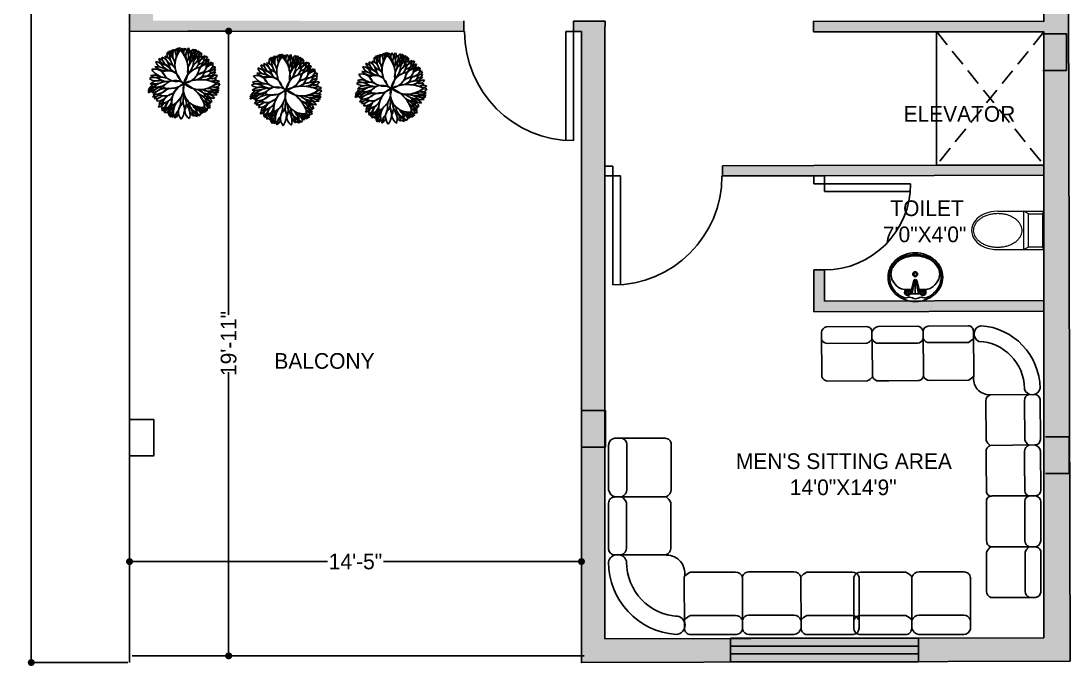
# Model space of a CAD drawing. Header units: inches. Extents: x -1202318 to 15458, y 120 to 819423.
# Drawn here: x 4494 to 4895.6, y 143.9 to 390.8 of the extents above; entities that cross this region are included whole.
import ezdxf

# ---------------------------------------------------------------- set-up
doc = ezdxf.new("R2010")
doc.units = ezdxf.units.IN
doc.header["$PDMODE"] = 98
doc.linetypes.add('HIDDEN', pattern=[9.525, 6.35, -3.175])
doc.styles.add('style 2', font='', dxfattribs={"height": 6})
doc.styles.get('style 2').set_extended_font_data('Bahnschrift')
doc.dimstyles.new('ISO-25', dxfattribs={"dimtxt": 6, "dimasz": 2.67, "dimexe": 1.25, "dimexo": 0.625, "dimgap": 0.645, "dimtad": 0, "dimdec": 0, "dimlunit": 3, "dimtxsty": 'style 2', "dimblk": 'DOT', "dimcen": 2.485, "dimclrd": 3, "dimclrt": 256, "dimadec": 0, "dimazin": 0, "dimtfac": 1, "dimtdec": 0, "dimtmove": 0, "dimatfit": 3, "dimfxl": 1, "dimarcsym": 1})

# ---------------------------------------------------------------- blocks, each defined once
blk = doc.blocks.new('D1 inch')
for p, q in [((0, 41.76), (0, 0)), ((3, 41.65), (3, 0)), ((0, 0), (3, 0)), ((41.76, 0), (42, 0))]:
    blk.add_line(p, q)
blk.add_arc((0, 0), 41.76, 0, 90)
blk = doc.blocks.new('DD2')
for p, q in [((0, 33), (0, 0)), ((3, 33), (3, 0)), ((0, 0), (3, 0))]:
    blk.add_line(p, q)
blk.add_arc((0, 0), 33, 0, 90)
blk = doc.blocks.new('A$C238C3AFD')
at = {"lineweight": 5}
for p, q in [((0, 0.2462), (0, 0.6796)), ((0.0244, 0.6658), (0, 0.6796)), ((0, 0.6796), (0.361, 0.6796)), ((0.0244, 0.6796), (0.3366, 0.6796)), ((0.0244, 0.5351), (0.0244, 0.6658)), ((0.0244, 0.6658), (0.3366, 0.6658)), ((0.3366, 0.6658), (0.361, 0.6796)), ((0.3366, 0.6658), (0.3366, 0.5351)), ((0.361, 0.2462), (0.361, 0.6796)), ((0.0244, 0.5351), (0, 0.492)), ((0.3366, 0.5351), (0.0244, 0.5351)), ((0.3366, 0.5351), (0.361, 0.492)), ((0.361, 0.492), (0, 0.492))]:
    blk.add_line(p, q, dxfattribs=at)
blk.add_ellipse((0.1805, 0.2462), major_axis=(0, 0.2462), ratio=0.7331, start_param=1.570796, end_param=4.712389, dxfattribs=at)
blk.add_open_spline([(0.1805, 0.4724), (0.1739, 0.4724), (0.1673, 0.4718), (0.1524, 0.4692), (0.1441, 0.4668), (0.1278, 0.4601), (0.1198, 0.4558), (0.1042, 0.4454), (0.0967, 0.4392), (0.0823, 0.4252), (0.0755, 0.4173), (0.0628, 0.4), (0.0569, 0.3906), (0.0463, 0.3704), (0.0415, 0.3597), (0.0334, 0.3372), (0.03, 0.3255), (0.0246, 0.3014), (0.0227, 0.289), (0.0202, 0.264), (0.0198, 0.2513), (0.0204, 0.226), (0.0215, 0.2134), (0.0251, 0.1887), (0.0276, 0.1765), (0.0341, 0.153), (0.0381, 0.1416), (0.0472, 0.12), (0.0524, 0.1098), (0.0639, 0.0907), (0.0702, 0.0818), (0.0836, 0.0658), (0.0908, 0.0586), (0.1057, 0.046), (0.1135, 0.0406), (0.1294, 0.0316), (0.1375, 0.028), (0.154, 0.0228), (0.1623, 0.0212), (0.179, 0.0197), (0.1874, 0.0199), (0.2042, 0.0222), (0.2126, 0.0243), (0.2292, 0.0304), (0.2373, 0.0345), (0.2532, 0.0445), (0.261, 0.0504), (0.2757, 0.0641), (0.2827, 0.0718), (0.2959, 0.0889), (0.3019, 0.0982), (0.313, 0.1183), (0.3179, 0.129), (0.3264, 0.1515), (0.33, 0.1632), (0.3357, 0.1875), (0.3378, 0.2), (0.3406, 0.2252), (0.3412, 0.238), (0.3408, 0.2636), (0.3398, 0.2764), (0.3364, 0.3015), (0.3339, 0.3138), (0.3275, 0.3377), (0.3235, 0.3492), (0.3144, 0.3712), (0.3092, 0.3816), (0.2976, 0.401), (0.2913, 0.41), (0.2777, 0.4263), (0.2705, 0.4336), (0.2554, 0.4464), (0.2476, 0.4519), (0.2315, 0.4609), (0.2232, 0.4645), (0.2066, 0.4697), (0.1981, 0.4714), (0.1866, 0.4723), (0.1836, 0.4724), (0.1805, 0.4724)], degree=3, knots=[0, 0, 0, 0, 0.129187, 0.129187, 0.292984, 0.292984, 0.456781, 0.456781, 0.620578, 0.620578, 0.784375, 0.784375, 0.948173, 0.948173, 1.11197, 1.11197, 1.275767, 1.275767, 1.439564, 1.439564, 1.603361, 1.603361, 1.767159, 1.767159, 1.930956, 1.930956, 2.094753, 2.094753, 2.25855, 2.25855, 2.422347, 2.422347, 2.586144, 2.586144, 2.749942, 2.749942, 2.913739, 2.913739, 3.077536, 3.077536, 3.241333, 3.241333, 3.406995, 3.406995, 3.572656, 3.572656, 3.738317, 3.738317, 3.903979, 3.903979, 4.06964, 4.06964, 4.235301, 4.235301, 4.400963, 4.400963, 4.566624, 4.566624, 4.732286, 4.732286, 4.897947, 4.897947, 5.063608, 5.063608, 5.22927, 5.22927, 5.394931, 5.394931, 5.560592, 5.560592, 5.726254, 5.726254, 5.891915, 5.891915, 6.057576, 6.057576, 6.223238, 6.223238, 6.283185, 6.283185, 6.283185, 6.283185], dxfattribs=at)
blk = doc.blocks.new('A$C045817B7')
at = {"linetype": 'Continuous'}
for centre, radius, start, end in [((0.475, 1.317), 0.0907, 141.6219, 241.8227), ((0.229, 1.254), 0.212, 353.7714, 34.3944), ((0.499, 1.354), 0.076, 146.2148, 215.5863), ((0.344, 1.352), 0.101, 336.8375, 25.7602), ((0.307, 1.11), 0.238, 350.9158, 56.4676), ((0.865, 1.329), 0.427, 182.7633, 220.2681), ((0.566, 1.361), 0.116, 158.8629, 231.8014), ((0.296, 1.275), 0.206, 354.9299, 38.2776), ((0.534, 1.378), 0.0517, 125.1476, 215.1674), ((0.446, 1.388), 0.0665, 315.9686, 28.5539), ((0.727, 1.306), 0.224, 148.1293, 211.6066), ((0.316, 1.295), 0.256, 332.7316, 30.423), ((1.02, 1.101), 0.474, 140.1927, 231.9127), ((1.02, 1.101), 0.474, 140.1927, 231.9127), ((0.666, 1.369), 0.109, 136.9706, 214.0961), ((0.477, 1.38), 0.127, 322.5461, 30.2051), ((0.674, 1.408), 0.0774, 143.4666, 212.636), ((0.57, 1.407), 0.0631, 308.0621, 48.0716), ((0.686, 1.44), 0.053, 162.0876, 254.9372), ((0.632, 1.408), 0.0481, 336.7056, 85.2676), ((0.284, 1.019), 0.531, 326.6718, 45.9965), ((0.284, 1.019), 0.531, 326.6718, 45.9965), ((0.778, 1.398), 0.0917, 148.6867, 206.3859), ((0.659, 1.397), 0.0638, 315.3788, 50.8821), ((0.872, 1.365), 0.146, 144.1247, 209.9983), ((0.663, 1.374), 0.119, 313.0665, 40.4805), ((0.947, 1.285), 0.18, 145.6159, 212.0121), ((0.616, 1.29), 0.206, 329.0835, 27.8381), ((0.871, 1.403), 0.07, 135.7289, 216.7307), ((0.767, 1.403), 0.0727, 313.9166, 42.0854), ((0.963, 1.303), 0.142, 134.1111, 205.5497), ((0.718, 1.345), 0.158, 318.2431, 22.2882), ((1.096, 1.182), 0.242, 142.2526, 184.7932), ((0.742, 1.283), 0.17, 315.1897, 16.2404), ((0.969, 1.344), 0.0971, 118.1173, 194.1612), ((0.813, 1.403), 0.114, 305.529, 13.8056), ((1.036, 1.286), 0.131, 135.6289, 203.2703), ((0.823, 1.331), 0.128, 320.2817, 21.1504), ((0.864, 1.306), 0.12, 299.7947, 10.8598), ((1.073, 1.214), 0.146, 128.4546, 183.4176), ((0.969, 1.392), 0.0286, 87.7834, 216.2289), ((0.929, 1.409), 0.0432, 295.9976, 16.1714), ((1.028, 1.326), 0.0778, 112.7761, 185.856), ((0.928, 1.384), 0.0712, 288.713, 11.2589), ((1.065, 1.298), 0.08, 104.201, 194.4012), ((0.911, 1.377), 0.135, 304.2378, 359.5829), ((1.032, 1.358), 0.0364, 99.2784, 171.3916), ((1.001, 1.387), 0.0264, 266.1586, 15.4849), ((1.107, 1.193), 0.0904, 91.8605, 175.7336), ((1.013, 1.286), 0.0917, 275.8545, 358.0593), ((1.015, 1.342), 0.0802, 276.1637, 357.1543), ((1.097, 1.268), 0.0702, 91.7786, 182.4828), ((1.022, 1.367), 0.0483, 287.5588, 1.0547), ((1.083, 1.327), 0.0425, 107.0612, 187.7677), ((1.084, 1.309), 0.0789, 274.952, 350.0502), ((1.189, 1.194), 0.105, 104.8358, 158.3298), ((0.127, 0.57), 0.503, 57.1, 88.9879), ((0.337, 1.287), 0.294, 226.8371, 279.6115), ((0.127, 0.969), 0.209, 21.1582, 81.5772), ((0.326, 1.216), 0.174, 193.4903, 265.1113), ((0.173, 1.082), 0.165, 14.1334, 74.4408), ((0.362, 1.267), 0.148, 190.1254, 258.4489), ((0.256, 0.888), 0.237, 24.1229, 87.271), ((0.539, 1.293), 0.32, 211.7537, 257.205), ((0.196, 1.056), 0.227, 4.7143, 67.8163), ((0.503, 1.281), 0.221, 183.6832, 248.8474), ((0.288, 1.091), 0.199, 4.9325, 74.201), ((0.604, 1.346), 0.269, 193.5994, 242.7133), ((0.417, 0.977), 0.146, 347.7275, 86.5018), ((0.603, 1.125), 0.177, 180.6823, 254.9928), ((0.912, 1.154), 0.115, 129.5904, 214.9904), ((1.097, 0.972), 0.293, 127.2528, 187.8803), ((0.553, 1.191), 0.371, 313.1476, 1.2102), ((0.731, 1.181), 0.124, 311.7047, 29.8857), ((1.179, 0.921), 0.308, 117.7333, 167.1791), ((0.837, 1.185), 0.199, 282.2224, 2.3823), ((0.856, 1.262), 0.163, 293.0154, 1.6548), ((1.051, 1.143), 0.127, 104.8433, 190.8351), ((1.006, 1.141), 0.0938, 260.6789, 0.9431), ((1.11, 1.022), 0.121, 94.8183, 164.0455), ((1.204, 0.938), 0.18, 96.5443, 185.0063), ((1.017, 1.091), 0.169, 273.2227, 8.7941), ((1.158, 1.113), 0.129, 96.7641, 173.2337), ((1.04, 1.23), 0.104, 265.9009, 6.4786), ((1.003, 1.281), 0.21, 295.6392, 342.2693), ((1.246, 1.068), 0.155, 105.7731, 167.7334), ((1.207, 1.215), 0.0674, 97.023, 194.188), ((1.314, 0.965), 0.233, 109.4994, 136.9089), ((1.108, 1.294), 0.102, 291.8243, 352.6819), ((1.161, 1.193), 0.0761, 259.0641, 354.3395), ((1.134, 1.157), 0.199, 273.4935, 346.3568), ((1.328, 0.925), 0.185, 90.3381, 167.7122), ((1.305, 1.044), 0.125, 126.1873, 171.9), ((1.171, 1.124), 0.0642, 283.5886, 18.8322), ((1.238, 1.172), 0.0478, 79.6966, 175.7556), ((1.189, 1.231), 0.0588, 271.4011, 348.9236), ((1.219, 1.17), 0.0764, 278.2551, 352.0256), ((1.297, 1.093), 0.067, 92.1528, 177.3641), ((1.277, 1.158), 0.05, 255.9485, 344.7487), ((1.312, 1.103), 0.0435, 71.8727, 177.5899), ((1.355, 0.989), 0.0801, 80.2322, 170.7901), ((0.12, 0.689), 0.213, 55.0608, 109.8401), ((0.166, 1.035), 0.187, 230.921, 294.5931), ((0.127, 0.785), 0.238, 15.6317, 103.0399), ((0.373, 1.201), 0.352, 211.6708, 264.7928), ((0.266, 0.518), 0.338, 52.3333, 100.5116), ((0.408, 0.737), 0.252, 8.8778, 118.165), ((0.408, 0.737), 0.252, 8.8778, 118.165), ((0.593, 1.108), 0.339, 206.1263, 280.9166), ((0.593, 1.108), 0.339, 206.1263, 280.9166), ((1.135, 0.653), 0.414, 102.4187, 169.64), ((0.684, 1.087), 0.362, 276.8124, 355.2462), ((1.135, 0.653), 0.414, 102.4187, 169.64), ((0.684, 1.087), 0.362, 276.8124, 355.2462), ((0.935, 1.02), 0.222, 266.4743, 345.5895), ((1.197, 0.667), 0.301, 99.0241, 154.2486), ((1.121, 1.055), 0.254, 252.2856, 312.6971), ((1.218, 0.649), 0.232, 70.845, 135.8807), ((1.127, 1.022), 0.159, 262.8203, 344.2968), ((1.247, 0.847), 0.136, 75.4836, 172.5015), ((1.245, 1.019), 0.137, 260.6816, 336.3986), ((1.385, 0.765), 0.2, 94.1518, 143.8725), ((1.273, 1.036), 0.0995, 264.1118, 349.9981), ((1.351, 0.938), 0.0832, 76.143, 176.5124), ((1.312, 0.929), 0.103, 244.6403, 341.1924), ((1.393, 0.747), 0.15, 83.6931, 144.2356), ((1.293, 1.075), 0.0756, 256.6638, 354.3586), ((0.086, 0.569), 0.0924, 75.5349, 147.3156), ((0.026, 0.744), 0.126, 261.5672, 316.5813), ((0.117, 0.65), 0.2, 47.6242, 116.3703), ((0.171, 1.013), 0.233, 232.3928, 289.0729), ((0.15, 0.582), 0.135, 75.3344, 144.8904), ((0.062, 0.81), 0.152, 261.6902, 318.8637), ((0.225, 0.513), 0.275, 70.5173, 130.8948), ((0.084, 1.316), 0.596, 266.2174, 293.1983), ((0.168, 0.529), 0.126, 73.7967, 136.5993), ((0.116, 0.716), 0.108, 248.2341, 323.5826), ((0.333, 0.355), 0.311, 96.4976, 144.4202), ((0.015, 0.882), 0.352, 280.7516, 321.5123), ((0.166, 0.999), 0.344, 262.8943, 317.9077), ((0.395, 0.373), 0.394, 87.5171, 133.5965), ((0.397, 1.03), 0.263, 223.0994, 285.2758), ((0.55, 0.505), 0.284, 51.4847, 150.4796), ((0.55, 0.505), 0.284, 51.4847, 150.4796), ((0.448, 1.052), 0.428, 250.5559, 310.8185), ((0.448, 1.052), 0.428, 250.5559, 310.8185), ((0.909, 0.342), 0.426, 115.2559, 188.7459), ((0.909, 0.342), 0.426, 115.2559, 188.7459), ((0.286, 0.673), 0.444, 296.9632, 7.0387), ((0.286, 0.673), 0.444, 296.9632, 7.0387), ((1.1, 0.627), 0.385, 164.9611, 278.5253), ((1.1, 0.627), 0.385, 164.9611, 278.5253), ((1.056, 1.114), 0.507, 229.6992, 311.5503), ((1.056, 1.114), 0.507, 229.6992, 311.5503), ((0.528, 0.117), 0.642, 11.581, 71.9055), ((0.528, 0.117), 0.642, 11.581, 71.9055), ((1.065, 0.015), 0.79, 65.535, 114.0997), ((1.065, 0.015), 0.79, 65.535, 114.0997), ((1.29, 0.919), 0.144, 232.041, 317.4503), ((1.319, 0.586), 0.248, 71.9408, 116.9441), ((1.349, 0.432), 0.228, 64.2867, 119.6833), ((1.386, 0.654), 0.137, 58.3812, 119.5333), ((1.389, 0.856), 0.109, 228.9093, 308.5468), ((1.438, 0.568), 0.153, 81.9806, 141.5702), ((1.368, 0.746), 0.0952, 239.4601, 343.3963), ((0.036, 0.544), 0.0356, 64.3194, 180.1506), ((-0.006, 0.614), 0.0702, 274.775, 327.7433), ((0.049, 0.567), 0.0483, 63.8642, 164.9126), ((0.016, 0.663), 0.0849, 260.8137, 319.621), ((0.059, 0.633), 0.0762, 260.8552, 343.7736), ((0.11, 0.545), 0.0639, 66.2708, 168.5265), ((0.191, 0.395), 0.116, 69.1503, 149.5623), ((0.098, 0.654), 0.201, 267.8781, 309.7178), ((0.122, 0.906), 0.399, 267.6527, 316.8691), ((0.381, 0.257), 0.372, 84.6724, 137.8772), ((0.237, 0.359), 0.128, 69.7783, 150.4858), ((0.148, 0.614), 0.193, 263.3238, 315.6901), ((0.329, 0.301), 0.174, 73.1013, 155.8555), ((0.193, 0.58), 0.209, 263.7718, 329.9129), ((0.536, 0.265), 0.373, 82.1944, 142.1523), ((0.536, 0.265), 0.373, 82.1944, 142.1523), ((0.342, 0.742), 0.267, 247.9013, 336.4453), ((0.342, 0.742), 0.267, 247.9013, 336.4453), ((0.286, 0.566), 0.234, 271.8374, 352.1545), ((0.608, 0.204), 0.34, 105.8021, 157.9309), ((1.01, 0.352), 0.352, 146.1403, 192.9375), ((0.369, 0.471), 0.358, 326.5048, 12.5731), ((1.112, 0.379), 0.399, 163.006, 206.4028), ((0.463, 0.326), 0.317, 337.0155, 32.3933), ((1.193, 0.748), 0.282, 209.5725, 266.6092), ((0.946, 0.351), 0.258, 26.7163, 89.4654), ((1.06, 0.297), 0.308, 45.5953, 96.7829), ((1.249, 0.846), 0.33, 227.6582, 274.5736), ((1.247, 0.543), 0.2, 193.5469, 255.092), ((0.992, 0.295), 0.21, 15.2055, 73.4335), ((1.223, 0.819), 0.246, 241.9956, 297.1513), ((1.223, 0.344), 0.28, 66.3523, 112.9171), ((1.135, 0.391), 0.0817, 16.1716, 103.2737), ((1.199, 0.498), 0.0854, 200.7434, 279.5426), ((1.127, 0.388), 0.138, 14.4757, 85.2332), ((1.357, 0.661), 0.257, 212.358, 247.8743), ((1.205, 0.351), 0.0884, 353.8825, 92.0321), ((1.338, 0.576), 0.149, 207.6518, 275.7647), ((1.204, 0.333), 0.177, 32.6713, 88.8509), ((1.331, 0.459), 0.124, 191.172, 251.9177), ((1.201, 0.224), 0.344, 53.1036, 87.7156), ((1.359, 0.663), 0.17, 214.2354, 286.3594), ((1.335, 0.844), 0.235, 245.2293, 298.7459), ((1.369, 0.692), 0.157, 229.1074, 294.3725), ((1.326, 0.394), 0.185, 55.0763, 106.547), ((1.367, 0.449), 0.156, 59.4734, 103.628), ((1.397, 0.71), 0.136, 240.5694, 291.3512), ((0.353, 0.192), 0.153, 116.357, 160.3901), ((0.2, 0.338), 0.0957, 275.5656, 352.3302), ((0.329, 0.289), 0.106, 102.1715, 174.8796), ((0.192, 0.412), 0.118, 285.4191, 349.1615), ((0.385, 0.23), 0.109, 94.9728, 190.34), ((0.211, 0.366), 0.169, 293.1081, 353.7713), ((0.361, 0.162), 0.0817, 100.2324, 168.3254), ((0.257, 0.277), 0.101, 283.4977, 339.7801), ((0.428, 0.096), 0.145, 100.3612, 150.1928), ((0.31, 0.263), 0.0954, 265.5089, 337.9725), ((0.446, 0.103), 0.114, 99.379, 165.6267), ((0.583, 0.217), 0.225, 117.0311, 178.4752), ((0.289, 0.401), 0.192, 291.2352, 1.3744), ((0.535, 0.18), 0.137, 116.0884, 168.1091), ((0.351, 0.326), 0.128, 292.8853, 348.9183), ((0.37, 0.254), 0.154, 294.3385, 349.2686), ((0.55, 0.111), 0.117, 105.2898, 178.5727), ((0.401, 0.347), 0.15, 283.8028, 342.1607), ((0.583, 0.151), 0.154, 105.3834, 161.1006), ((0.851, 0.148), 0.333, 125.4495, 194.3833), ((0.258, 0.365), 0.403, 312.0836, 7.7492), ((0.866, 0.154), 0.247, 130.295, 218.4672), ((0.411, 0.199), 0.329, 322.8143, 25.9478), ((0.952, 0.186), 0.204, 146.0669, 237.8395), ((0.994, 0.414), 0.232, 177.4751, 229.0935), ((0.644, 0.263), 0.2, 352.8763, 53.6923), ((0.523, 0.095), 0.331, 345.7306, 38.1758), ((0.62, 0.003), 0.403, 18.4462, 59.431), ((1.084, 0.376), 0.259, 185.6314, 251.5275), ((1.037, 0.229), 0.203, 176.6795, 236.2095), ((0.71, 0.07), 0.214, 357.2572, 51.8918), ((1.033, 0.312), 0.125, 193.0285, 276.8178), ((0.674, -0.2), 0.539, 46.026, 63.8202), ((1.066, 0.31), 0.111, 207.5481, 283.7961), ((0.981, 0.122), 0.137, 35.6397, 95.7045), ((1.111, 0.244), 0.0578, 187.7168, 304.4986), ((1.052, 0.107), 0.128, 44.1762, 85.3443), ((1.119, 0.164), 0.0809, 29.3099, 111.5931), ((1.164, 0.289), 0.0894, 216.5656, 287.0761), ((1.106, 0.274), 0.099, 4.7965, 82.2404), ((1.221, 0.382), 0.101, 180.7734, 260.5601), ((1.213, 0.284), 0.0708, 161.1105, 274.4944), ((1.136, 0.217), 0.0824, 357.0116, 85.6827), ((1.284, 0.427), 0.11, 188.605, 258.98), ((1.169, 0.314), 0.0936, 2.8758, 86.327), ((1.147, 0.218), 0.129, 25.3111, 73.0248), ((1.267, 0.353), 0.0794, 189.1464, 267.3617), ((1.216, 0.227), 0.0494, 5.791, 111.6106), ((1.252, 0.285), 0.0548, 193.7223, 284.1234), ((0.335, 0.219), 0.088, 270.0752, 352.9011), ((0.496, 0.131), 0.0944, 129.034, 190.2749), ((0.359, 0.173), 0.0733, 306.3661, 19.1068), ((0.473, 0.076), 0.051, 99.6572, 183.1618), ((0.407, 0.127), 0.0565, 286.0562, 356.8357), ((0.49, 0.07), 0.0477, 127.0247, 210.2404), ((0.434, 0.085), 0.0424, 290.487, 37.5911), ((0.529, 0.109), 0.0568, 113.8463, 210.2532), ((0.465, 0.133), 0.0543, 285.924, 44.7697), ((0.475, 0.083), 0.0431, 284.6561, 26.2956), ((0.562, 0.047), 0.0731, 132.16, 189.1742), ((0.583, 0.051), 0.0455, 127.5503, 224.1965), ((0.532, 0.055), 0.0406, 297.2401, 57.4513), ((0.677, 0.088), 0.109, 123.3541, 203.8422), ((0.507, 0.13), 0.111, 309.3952, 19.6081), ((1.024, 0.182), 0.131, 176.7389, 261.4389), ((0.677, -0.1), 0.362, 25.0348, 53.1431), ((1.06, 0.197), 0.128, 201.8372, 264.0548), ((0.861, -0.067), 0.231, 36.3427, 69.5492), ((1.073, 0.181), 0.0972, 172.1213, 265.1214), ((0.977, 0.104), 0.09, 346.9987, 90.244), ((1.108, 0.196), 0.0758, 190.9945, 269.0226), ((1.032, 0.106), 0.0755, 10.8525, 89.1645), ((1.125, 0.204), 0.061, 194.689, 281.2603), ((1.059, 0.106), 0.0875, 25.7085, 81.5835), ((1.152, 0.186), 0.0382, 194.9585, 313.0302), ((1.09, 0.007), 0.175, 60.0427, 80.4027), ((1.173, 0.21), 0.0454, 211.4703, 327.2679), ((1.17, 0.098), 0.097, 64.9944, 110.7064)]:
    blk.add_arc(centre, radius, start, end, dxfattribs=at)
blk = doc.blocks.new('A$C62EA08CE')
at = {"linetype": 'ByBlock'}
for p, q in [((0.157, 0.351), (0.226, 0.351)), ((0.219, 0.394), (0.307, 0.394)), ((0.219, 0.38), (0.248, 0.263)), ((0.233, 0.394), (0.257, 0.257)), ((0.263, 0.394), (0.263, 0.256)), ((0.293, 0.394), (0.27, 0.257)), ((0.277, 0.263), (0.307, 0.38)), ((0.299, 0.351), (0.369, 0.351))]:
    blk.add_line(p, q, dxfattribs=at)
for centre, radius in [((0.19, 0.38), 0.0292), ((0.19, 0.38), 0.0232), ((0.336, 0.38), 0.0292), ((0.336, 0.38), 0.0232), ((0.19, 0.38), 0.0112), ((0.336, 0.38), 0.0112), ((0.264, 0.205), 0.0234), ((0.264, 0.205), 0.0154)]:
    blk.add_circle(centre, radius, dxfattribs=at)
for centre, radius, start, end in [((0.252, 0.202), 0.263, 110.2132, 131.6335), ((0.252, 0.202), 0.248, 110.2132, 131.6335), ((0.263, 0.172), 0.295, 90, 110.2132), ((0.263, 0.172), 0.295, 69.7868, 90), ((0.274, 0.202), 0.248, 48.3665, 69.7868), ((0.274, 0.202), 0.263, 48.3665, 69.7868), ((0.208, 0.234), 0.208, 155.0149, 180), ((0.208, 0.234), 0.193, 155.0149, 180), ((0.235, 0.221), 0.238, 131.6335, 155.0149), ((0.235, 0.221), 0.223, 131.6335, 155.0149), ((0.211, 0.178), 0.188, 122.2598, 151.0888), ((0.157, 0.263), 0.0876, 90, 122.2598), ((0.369, 0.263), 0.0876, 56.0955, 90), ((0.284, 0.136), 0.241, 53.1301, 56.0955), ((0.315, 0.178), 0.188, 28.9112, 53.1301), ((0.291, 0.221), 0.223, 24.9851, 48.3665), ((0.291, 0.221), 0.238, 24.9851, 48.3665), ((0.317, 0.234), 0.193, 360, 24.9851), ((0.317, 0.234), 0.208, 360, 24.9851), ((0.208, 0.234), 0.208, 180, 204.9851), ((0.208, 0.234), 0.193, 180, 204.9851), ((0.162, 0.204), 0.133, 151.0888, 180), ((0.162, 0.204), 0.133, 180, 208.9112), ((0.263, 0.274), 0.0182, 216.4225, 323.5775), ((0.364, 0.204), 0.133, 0, 28.9112), ((0.364, 0.204), 0.133, 331.0888, 0), ((0.317, 0.234), 0.193, 335.0149, 0), ((0.317, 0.234), 0.208, 335.0149, 0), ((0.235, 0.246), 0.238, 204.9851, 228.3665), ((0.235, 0.246), 0.223, 204.9851, 228.3665), ((0.211, 0.231), 0.188, 208.9112, 233.1301), ((0.315, 0.231), 0.188, 306.8699, 331.0888), ((0.291, 0.246), 0.223, 311.6335, 335.0149), ((0.291, 0.246), 0.238, 311.6335, 335.0149), ((0.252, 0.265), 0.263, 228.3665, 249.7868), ((0.252, 0.265), 0.248, 228.3665, 249.7868), ((0.242, 0.273), 0.241, 233.1301, 252.7421), ((0.263, 0.295), 0.295, 249.7868, 270), ((0.263, 0.295), 0.28, 249.7868, 270), ((0.263, 0.34), 0.311, 252.7421, 270), ((0.263, 0.34), 0.311, 270, 287.2579), ((0.263, 0.295), 0.28, 270, 290.2132), ((0.263, 0.295), 0.295, 270, 290.2132), ((0.284, 0.273), 0.241, 287.2579, 306.8699), ((0.274, 0.265), 0.248, 290.2132, 311.6335), ((0.274, 0.265), 0.263, 290.2132, 311.6335)]:
    blk.add_arc(centre, radius, start, end, dxfattribs=at)
blk.add_spline([(0.166, 0.435), (0.206, 0.427), (0.264, 0.441), (0.317, 0.425), (0.36, 0.435)], degree=3, dxfattribs=at)
blk = doc.blocks.new('W1')
for p, q in [((-36, 9), (-36, 0)), ((-36, 9), (36, 9)), ((36, 9), (36, 0)), ((-36, 0), (36, 0))]:
    blk.add_line(p, q)
at = {"ltscale": 0.25}
for p, q in [((-36, 6), (36, 6)), ((-36, 3), (36, 3))]:
    blk.add_line(p, q, dxfattribs=at)
blk = doc.blocks.new('_Dot')
at = {"color": 0, "linetype": 'ByBlock', "lineweight": -2}
blk.add_line((-0.5, 0), (-1, 0), dxfattribs=at)
at = {"color": 0, "linetype": 'ByBlock', "const_width": 0.5}
blk.add_lwpolyline([(-0.25, 0, 1), (0.25, 0, 1)], format="xyb", close=True, dxfattribs=at)
blk = doc.blocks.new('*D199')
at = {"color": 0, "linetype": 'ByBlock', "lineweight": -2, "transparency": 16777216}
for p, q in [((4534.93, 746.09), (4496.69, 746.09)), ((4534.93, 145.27), (4496.69, 145.27))]:
    blk.add_line(p, q, dxfattribs=at)
at = {"color": 3, "lineweight": -2, "transparency": 16777216}
for p, q in [((4497.94, 743.42), (4497.94, 461.38)), ((4497.94, 147.94), (4497.94, 440.42))]:
    blk.add_line(p, q, dxfattribs=at)
at = {"layer": 'Defpoints', "color": 0, "linetype": 'ByBlock', "transparency": 16777216}
for p in [(4535.55, 746.09), (4497.94, 145.27), (4535.55, 145.27)]:
    blk.add_point(p, dxfattribs=at)
at = {"color": 3, "linetype": 'ByBlock', "lineweight": -2, "transparency": 16777216, "xscale": 2.67, "yscale": 2.67, "zscale": 2.67}
for p, rotation in [((4497.94, 746.09), 90), ((4497.94, 145.27), 270)]:
    blk.add_blockref('_Dot', p, dxfattribs=dict(at, rotation=rotation))
at = {"linetype": 'ByBlock', "transparency": 16777216, "insert": (4497.94, 450.9), "char_height": 6, "attachment_point": 5, "rotation": 90, "style": 'style 2'}
blk.add_mtext('50\'-1"', dxfattribs=at)
blk = doc.blocks.new('*D200')
at = {"color": 0, "linetype": 'ByBlock', "lineweight": -2, "transparency": 16777216}
for p, q in [((4535.55, 172.33), (4535.55, 185.16)), ((4708.55, 172.33), (4708.55, 185.16))]:
    blk.add_line(p, q, dxfattribs=at)
at = {"color": 3, "lineweight": -2, "transparency": 16777216}
for p, q in [((4538.22, 183.91), (4611.38, 183.91)), ((4705.88, 183.91), (4632.73, 183.91))]:
    blk.add_line(p, q, dxfattribs=at)
at = {"layer": 'Defpoints', "color": 0, "linetype": 'ByBlock', "transparency": 16777216}
for p in [(4708.55, 183.91), (4535.55, 171.71), (4708.55, 171.71)]:
    blk.add_point(p, dxfattribs=at)
at = {"color": 3, "linetype": 'ByBlock', "lineweight": -2, "transparency": 16777216, "xscale": 2.67, "yscale": 2.67, "zscale": 2.67, "rotation": 180}
blk.add_blockref('_Dot', (4535.55, 183.91), dxfattribs=at)
at = {"color": 3, "linetype": 'ByBlock', "lineweight": -2, "transparency": 16777216, "xscale": 2.67, "yscale": 2.67, "zscale": 2.67}
blk.add_blockref('_Dot', (4708.55, 183.91), dxfattribs=at)
at = {"linetype": 'ByBlock', "transparency": 16777216, "insert": (4622.05, 183.91), "char_height": 6, "attachment_point": 5, "style": 'style 2'}
blk.add_mtext('14\'-5"', dxfattribs=at)
blk = doc.blocks.new('*D201')
at = {"color": 0, "linetype": 'ByBlock', "lineweight": -2, "transparency": 16777216}
for p, q in [((4557.9, 386.92), (4574.75, 386.92)), ((4557.9, 147.84), (4574.75, 147.84))]:
    blk.add_line(p, q, dxfattribs=at)
at = {"color": 3, "lineweight": -2, "transparency": 16777216}
for p, q in [((4573.5, 384.25), (4573.5, 278.33)), ((4573.5, 150.51), (4573.5, 256.43))]:
    blk.add_line(p, q, dxfattribs=at)
at = {"layer": 'Defpoints', "color": 0, "linetype": 'ByBlock', "transparency": 16777216}
for p in [(4557.28, 386.92), (4557.28, 147.84), (4573.5, 147.84)]:
    blk.add_point(p, dxfattribs=at)
at = {"color": 3, "linetype": 'ByBlock', "lineweight": -2, "transparency": 16777216, "xscale": 2.67, "yscale": 2.67, "zscale": 2.67}
for p, rotation in [((4573.5, 386.92), 90), ((4573.5, 147.84), 270)]:
    blk.add_blockref('_Dot', p, dxfattribs=dict(at, rotation=rotation))
at = {"linetype": 'ByBlock', "transparency": 16777216, "insert": (4573.5, 267.38), "char_height": 6, "attachment_point": 5, "rotation": 90, "style": 'style 2'}
blk.add_mtext('19\'-11"', dxfattribs=at)

msp = doc.modelspace()

# ---------------------------------------------------------------- hatches: boundary and pattern name
at = {"linetype": 'ByBlock'}
h = msp.add_hatch(color=250, dxfattribs=at)
h.dxf.hatch_style = 1
h.paths.add_polyline_path([(4894.55, 552.39), (4894.55, 556.39), (4885.55, 556.39), (4885.55, 552.39), (4885.55, 548.09), (4885.55, 390.63), (4885.56, 386.61), (4894.96, 386.63)])
h.paths.add_polyline_path([(4885.55, 390.63), (4797.38, 390.71), (4797.38, 386.71), (4885.56, 386.63)], flags=17)
h.paths.add_polyline_path([(4894.96, 386.63), (4885.55, 386.61), (4885.55, 335.66), (4885.55, 154.78), (4717.55, 154.29), (4717.55, 386.78), (4717.56, 390.78), (4705.56, 390.79), (4705.55, 386.79), (4708.55, 386.79), (4708.55, 145.27), (4895.56, 145.81)])
h.paths.add_polyline_path([(4663.56, 390.83), (4544.55, 390.93), (4544.55, 440.3), (4535.55, 440.3), (4535.55, 386.94), (4663.55, 386.83)])
h = msp.add_hatch(color=250, dxfattribs=at)
h.dxf.hatch_style = 1
h.paths.add_polyline_path([(4885.55, 335.66), (4844.42, 335.66), (4797.55, 335.53), (4762.55, 335.43), (4762.55, 331.54), (4801.55, 331.54), (4885.55, 331.78)])
h.paths.add_polyline_path([(4885.55, 283.78), (4838.47, 283.65, -0.045587), (4836.34, 283.45, -0.044127), (4834.28, 283.63), (4801.55, 283.54), (4801.55, 295.54), (4797.55, 295.54), (4797.55, 279.53), (4885.55, 279.78)])

# ---------------------------------------------------------------- linework, layer by layer
for p, q in [((4535.55, 746.09), (4535.55, 145.27)), ((4894.55, 552.39), (4895.56, 145.81)), ((4663.55, 386.83), (4663.56, 390.83)), ((4705.55, 386.79), (4705.56, 390.79)), ((4717.55, 386.78), (4717.56, 390.78)), ((4797.38, 390.71), (4797.38, 386.71)), ((4717.55, 386.78), (4717.55, 154.29)), ((4885.55, 386.63), (4885.55, 154.78)), ((4720.55, 335.3), (4717.55, 335.29)), ((4720.55, 335.3), (4720.55, 331.54)), ((4797.55, 335.53), (4762.55, 335.43)), ((4762.55, 335.43), (4762.55, 331.54)), ((4844.42, 335.66), (4797.55, 335.53)), ((4720.55, 331.54), (4717.55, 331.54)), ((4801.55, 331.54), (4762.55, 331.54)), ((4797.55, 331.54), (4797.55, 328.54)), ((4885.55, 331.78), (4801.55, 331.54)), ((4801.55, 331.54), (4801.55, 328.54)), ((4801.55, 328.54), (4797.55, 328.54)), ((4801.55, 295.54), (4797.55, 295.54)), ((4797.55, 295.54), (4797.55, 279.53)), ((4801.55, 295.54), (4801.55, 283.54)), ((4885.69, 283.78), (4801.55, 283.54)), ((4885.7, 279.78), (4797.55, 279.53)), ((4819.75, 271.87), (4819.95, 257.49)), ((4865.05, 228.35), (4882.13, 228.58)), ((4740.97, 208.73), (4721.35, 208.63)), ((4792.63, 158.41), (4792.53, 178.03)), ((4834.96, 158.41), (4835.06, 178.03)), ((4885.55, 154.78), (4717.55, 154.29)), ((4709.55, 147.84), (4536.55, 147.84))]:
    msp.add_line(p, q)
at = {"linetype": 'HIDDEN'}
for p, q in [((4885.55, 386.61), (4844.42, 335.66)), ((4844.52, 386.66), (4885.55, 335.66))]:
    msp.add_line(p, q, dxfattribs=at)
at = {"linetype": 'ByBlock'}
for p, q in [((4819.95, 257.49), (4819.95, 254.76)), ((4865.22, 189.57), (4882.29, 189.49))]:
    msp.add_line(p, q, dxfattribs=at)
for points in [[(4885.55, 548.09), (4885.55, 390.63), (4797.38, 390.71)], [(4717.56, 390.78), (4705.56, 390.79)], [(4663.55, 386.83), (4535.55, 386.94)], [(4708.55, 386.79), (4705.55, 386.79)], [(4708.55, 386.79), (4708.55, 145.27), (4895.56, 145.81)], [(4885.55, 386.63), (4797.38, 386.71)], [(4885.55, 386.63), (4797.38, 386.71)]]:
    msp.add_lwpolyline(points)
msp.add_lwpolyline([(4844.42, 386.66), (4885.55, 386.61), (4885.55, 335.66), (4844.42, 335.66)], close=True)
for points in [[(4885.15, 385.91), (4894.15, 385.91), (4894.15, 371.91), (4885.15, 371.91)], [(4708.81, 241.72), (4717.81, 241.72), (4717.81, 227.72), (4708.81, 227.72)], [(4535.82, 238.33), (4544.82, 238.33), (4544.82, 224.33), (4535.82, 224.33)], [(4886.22, 231.66), (4895.22, 231.66), (4895.22, 217.66), (4886.22, 217.66)]]:
    msp.add_lwpolyline(points, dxfattribs=at)
for points in [[(4826.15, 253.06), (4822.37, 253.03, -0.316456), (4819.98, 254.68, -0.132391), (4817.96, 253.08), (4802.91, 252.96, -0.326313), (4800.61, 254.61), (4800.46, 271.59, -0.389129), (4802.38, 273.72), (4817.7, 273.85, -0.426582), (4819.75, 271.75, -0.287811), (4822.11, 273.88), (4836.98, 274.01, -0.366167), (4839.29, 272.09), (4839.43, 255.2, -0.414362), (4837.42, 253.16)], [(4858.57, 272.08), (4858.8, 255.01, -0.132391), (4856.79, 253.4), (4841.73, 253.28, -0.326313), (4839.43, 254.93), (4839.29, 271.92, -0.389129), (4841.21, 274.04), (4856.53, 274.17, -0.426582)], [(4863.43, 222.17), (4863.4, 225.96, -0.316456), (4865.05, 228.35, -0.132391), (4863.45, 230.36), (4863.33, 245.41, -0.326313), (4864.98, 247.72), (4881.96, 247.86, -0.389129), (4884.09, 245.94), (4884.22, 230.62, -0.426582), (4882.13, 228.58, -0.287811), (4884.26, 226.22), (4884.38, 211.34, -0.366167), (4882.46, 209.03), (4865.57, 208.89, -0.414362), (4863.53, 210.9)], [(4742.89, 215.82), (4742.89, 211.46, -0.316456), (4740.97, 208.73, -0.132391), (4742.79, 206.4), (4742.79, 189.1, -0.326313), (4740.87, 186.47), (4721.35, 186.47, -0.389129), (4718.92, 188.69), (4718.92, 206.3, -0.426582), (4721.35, 208.63, -0.287811), (4718.92, 211.36), (4718.92, 228.47, -0.366167), (4721.15, 231.1), (4740.57, 231.1, -0.414362), (4742.89, 228.77)], [(4863.54, 195.74), (4863.54, 191.95, 0.316456), (4865.22, 189.57, 0.132391), (4863.63, 187.55), (4863.63, 172.49, 0.326313), (4865.3, 170.2), (4882.29, 170.2, 0.389129), (4884.4, 172.14), (4884.4, 187.46, 0.426582), (4882.29, 189.49, 0.287811), (4884.4, 191.86), (4884.4, 206.74, 0.366167), (4882.46, 209.03), (4865.57, 209.03, 0.414362), (4863.54, 207.01)], [(4748.01, 158.41), (4747.91, 178.03, -0.132391), (4750.23, 179.85), (4767.54, 179.85, -0.326313), (4770.17, 177.93), (4770.17, 158.41, -0.389129), (4767.94, 155.98), (4750.34, 155.98, -0.426582)], [(4785.45, 179.95), (4789.8, 179.95, -0.316456), (4792.53, 178.03, -0.132391), (4794.86, 179.85), (4812.16, 179.85, -0.326313), (4814.8, 177.93), (4814.8, 158.41, -0.389129), (4812.57, 155.98), (4794.96, 155.98, -0.426582), (4792.63, 158.41, -0.287811), (4789.9, 155.98), (4772.8, 155.98, -0.366167), (4770.17, 158.21), (4770.17, 177.63, -0.414362), (4772.49, 179.95)], [(4842.14, 179.95), (4837.79, 179.95, 0.316456), (4835.06, 178.03, 0.132391), (4832.73, 179.85), (4815.42, 179.85, 0.326313), (4812.79, 177.93), (4812.79, 158.41, 0.389129), (4815.02, 155.98), (4832.63, 155.98, 0.426582), (4834.96, 158.41, 0.287811), (4837.69, 155.98), (4854.79, 155.98, 0.366167), (4857.42, 158.21), (4857.42, 177.63, 0.414362), (4855.09, 179.95)]]:
    msp.add_lwpolyline(points, format="xyb", close=True)
for points in [[(4861.34, 274.18, 0.710422), (4860.63, 268.2, -1)], [(4860.63, 268.2, -0.399385), (4878.08, 250.15), (4878.08, 249.94, 0.77294), (4884.08, 250.22, 0.393715), (4861.34, 274.18)], [(4839.23, 269.03, -0.331063), (4837.3, 267.57), (4826.03, 267.48), (4822.25, 267.45, -0.316456), (4819.86, 269.1, -0.132391), (4817.84, 267.5), (4802.79, 267.37, -0.287096), (4800.62, 268.71)], [(4858.68, 269.42, -0.132391), (4856.67, 267.82), (4841.61, 267.7, -0.287096), (4839.44, 269.03)], [(4864.76, 247.76, -0.469502), (4858.73, 254.9, 1.204519)], [(4880.12, 209.02, -0.385191), (4878.28, 211.02), (4878.19, 222.29), (4878.16, 226.08, -0.316456), (4879.81, 228.47, -0.132391), (4878.21, 230.48), (4878.09, 245.54, -0.326313), (4879.74, 247.84), (4879.8, 247.84)], [(4723.84, 231.09, -0.385191), (4725.93, 228.77), (4725.93, 215.82), (4725.93, 211.46, -0.316456), (4724.01, 208.73, -0.132391), (4725.83, 206.4), (4725.83, 189.1, -0.326313), (4723.91, 186.47), (4723.84, 186.47)], [(4880.12, 209.02, 0.385191), (4878.3, 207.01), (4878.3, 195.74), (4878.3, 191.95, 0.316456), (4879.97, 189.57, 0.132391), (4878.39, 187.55), (4878.39, 172.49, 0.326313), (4880.06, 170.2), (4880.12, 170.2)], [(4745.68, 162.88, -0.399385), (4725.8, 183.8), (4725.8, 184.04, 0.77294), (4718.89, 183.77, 0.393715), (4744.81, 156.01)], [(4741.13, 186.42, -0.469502), (4747.99, 178.15, 1.204519)], [(4744.79, 156.01, 1), (4744.55, 163.07, -1)], [(4747.91, 161.46, -0.132391), (4750.23, 163.28), (4767.54, 163.28, -0.287096), (4770.02, 161.73)], [(4770.27, 161.73, -0.331063), (4772.49, 163.38), (4785.45, 163.38), (4789.8, 163.38, -0.316456), (4792.53, 161.46, -0.132391), (4794.86, 163.28), (4812.16, 163.28, -0.287096), (4814.65, 161.73)], [(4857.32, 161.73, 0.331063), (4855.09, 163.38), (4842.14, 163.38), (4837.79, 163.38, 0.316456), (4835.06, 161.46, 0.132391), (4832.73, 163.28), (4815.42, 163.28, 0.287096), (4812.94, 161.73)]]:
    msp.add_lwpolyline(points, format="xyb")

# ---------------------------------------------------------------- block references
for name, p, rotation in [('D1 inch', (4705.55, 386.79), 180), ('DD2', (4801.55, 328.54), 270), ('W1', (4801.55, 154.54), 180)]:
    msp.add_blockref(name, p, dxfattribs=dict(rotation=rotation))
at = {"xscale": 18.7821419362127, "yscale": 18.7821419362127, "zscale": 18.7821419362127}
for p in [(4542.67, 353.22), (4581.69, 350.75), (4621.94, 351.37)]:
    msp.add_blockref('A$C045817B7', p, dxfattribs=at)
at = {"xscale": -1, "rotation": 180}
msp.add_blockref('D1 inch', (4720.55, 331.54), dxfattribs=at)
at = {"color": 7}
for name, p, xscale, yscale, zscale, rotation in [('A$C238C3AFD', (4857.85, 318.02), 40.76957133094868, 40.76957133094868, 40.76957133094868, 270), ('A$C62EA08CE', (4846.82, 302.08), 39.86893937208585, 39.86893937208585, 39.86893937208585, 180)]:
    msp.add_blockref(name, p, dxfattribs=dict(at, xscale=xscale, yscale=yscale, zscale=zscale, rotation=rotation))

# ---------------------------------------------------------------- texts
at = {"char_height": 6, "attachment_point": 1, "style": 'style 2'}
for s, width, insert in [('\\pi-7.988;ELEVATOR', 23.3004, (4839.81, 358.27)), ('\\pi4.8901;TOILET\\P\\pi2.0428;7\'0"X4\'0"', 35.6785, (4821.88, 322.16)), ('BALCONY', 30, (4591, 263.7)), ('\\pi5.0352;MEN\'S SITTING AREA\\P\\pi25.66;14\'0"X14\'9"', 88.8422, (4762.64, 225.33))]:
    msp.add_mtext_dynamic_manual_height_columns(s, width=width, gutter_width=30, heights=[0], dxfattribs=dict(at, insert=insert))

# ---------------------------------------------------------------- dimensions: what is measured, and where the dimension line sits
at = {"linetype": 'ByBlock'}
dim = msp.add_linear_dim(base=(4497.94, 145.27), p1=(4535.55, 746.09), p2=(4535.55, 145.27), angle=90, dimstyle='ISO-25', dxfattribs=at)
dim.commit()
dim.dimension.update_dxf_attribs({"geometry": '*D199', "text_midpoint": (4497.94, 450.9), "dimtype": 160})
dim = msp.add_linear_dim(base=(4573.5, 147.84), p1=(4557.28, 386.92), p2=(4557.28, 147.84), angle=90, dimstyle='ISO-25', dxfattribs=at)
dim.commit()
dim.dimension.update_dxf_attribs({"geometry": '*D201', "text_midpoint": (4573.5, 267.38)})
dim = msp.add_linear_dim(base=(4708.55, 183.91), p1=(4535.55, 171.71), p2=(4708.55, 171.71), dimstyle='ISO-25', dxfattribs=at)
dim.commit()
dim.dimension.update_dxf_attribs({"geometry": '*D200', "text_midpoint": (4622.05, 183.91)})

doc.saveas('drawing.dxf')
